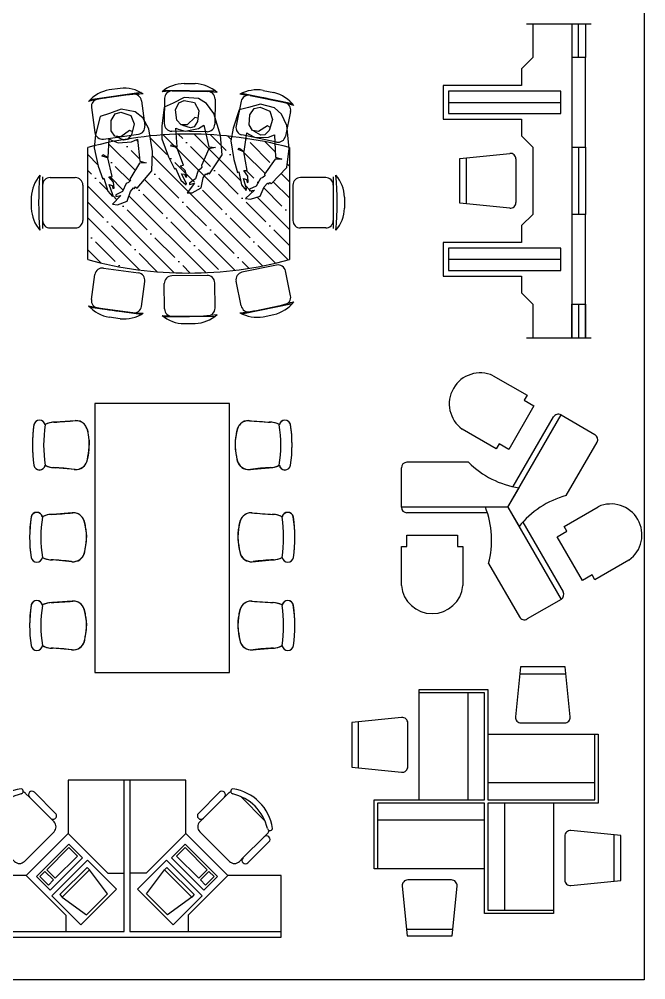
# Model space of a CAD drawing. Extents: x -42728 to 99010, y -18674 to 47645.
# Drawn here: x -11420 to -5828, y 22250 to 30819 of the extents above; entities that cross this region are included whole.
import ezdxf

# ---------------------------------------------------------------- set-up
doc = ezdxf.new("R2010")
doc.units = 0
doc.header["$LTSCALE"] = 100
doc.header["$MEASUREMENT"] = 0
doc.layers.get('0').update_dxf_attribs({"linetype": 'CONTINUOUS'})
for name, color, linetype in [('1', 1, 'CONTINUOUS'), ('FURN', 7, 'CONTINUOUS'), ('HATCH', 9, 'CONTINUOUS'), ('STAIR', 3, 'CONTINUOUS')]:
    doc.layers.add(name, color=color, linetype=linetype)

# ---------------------------------------------------------------- blocks, each defined once
blk = doc.blocks.new('02PMAN10')
at = {"color": 0, "linetype": 'ByBlock'}
for points in [[(4.49, 4.99), (12.31, 5.84), (12.84, 8.09), (12.98, 5.71), (18.54, 2.4), (19.07, 2.53), (19.73, 1.87), (20.13, 1.07), (22.91, -0.25), (24.1, -2.51), (24.63, -2.51), (24.36, -0.78), (27.41, -3.7), (27.59, -1.94), (26.31, 1.4), (22.91, 2.53), (21.58, 3.59), (21.85, 3.99), (21.32, 4.38), (21.72, 4.91), (15.62, 10.08), (8.87, 10.35), (0.93, 9.02), (-2.91, 6.9), (-5.03, 4.25), (-5.96, -0.65), (-4.5, -4.76), (-3.44, -8.07), (3.05, -9.66), (7.55, -10.19), (14.04, -8.73), (18.54, -7.14), (18.27, -6.75), (22.77, -5.42), (24.63, -3.7), (24.1, -3.57), (20.52, -4.89), (20.79, -3.83), (21.85, -3.57), (21.72, -3.17), (19.6, -3.43), (17.74, -5.02), (17.61, -3.83), (11.12, -5.42), (10.46, -7.41), (9.93, -7.14), (10.99, -5.29), (4.43, -4.86), (4.85, -4.08)], [(1.85, 3.17), (1.45, 2.24), (3.71, -0.78), (3.48, -2.88), (1.59, -4.23), (-1.98, -4.23), (-4.3, -2.78), (-4.9, -0.78), (-3.73, 2.74), (-0.8, 3.86), (3.03, 2.91), (4.66, 1.56), (4.88, 0.21), (3.7, -2.38)], [(5.47, 2.95), (4.49, 4.99)]]:
    blk.add_lwpolyline(points, dxfattribs=at)
at = {"color": 0, "linetype": 'ByBlock', "flags": 128}
blk.add_lwpolyline([(4.85, -4.08), (5.84, -1.76), (5.47, 2.95)], dxfattribs=at)
blk = doc.blocks.new('A$C3A103151')
at = {"layer": 'HATCH'}
h = blk.add_hatch(dxfattribs=at)
h.set_pattern_fill('ANSI35', color=256, scale=800, angle=90, style=0)
h.set_pattern_definition([(135, (18853.19, -41063.15), (-141.42136, -141.42136), []), (135, (18853.19, -40921.73), (-141.42136, -141.42136), [250, -50, 0, -50])])
h.paths.add_polyline_path([(770, 1060.3), (725.2, 1065), (799.3, 1142.4), (755.6, 1135.7), (755.6, 1149.1), (812.8, 1179.4), (846.4, 1250), (866.6, 1260.1), (883.5, 1276.9), (880.1, 1290.4), (964.2, 1431.6), (1024.8, 1435), (967.6, 1448.4), (946, 1647.2), (894.3, 1622.2), (774.5, 1612.8), (741.7, 1626.8, 0.003553), (693.8, 1617.1), (684.9, 1482), (637.8, 1509), (631.1, 1495.5), (681.5, 1478.7), (721.9, 1313.9), (691.6, 1310.5), (732, 1263.5), (738.7, 1209.6), (728.7, 1206.3), (721.9, 1233.2), (695, 1239.9), (728.7, 1149.1), (725.3, 1135.7), (681.5, 1182.7), (647.9, 1297.1), (637.8, 1290.4), (597.4, 1404.7), (560.4, 1569.5), (562.4, 1586.7, 0.004457), (503, 1571.2), (503, 571.2, 0.133001), (2303, 571.2), (2303, 1571.2, 0.000309), (2298.9, 1572.3), (2299.7, 1564), (2281.6, 1393.3), (2140.4, 1247.7), (2127.6, 1258.6), (2116.7, 1245.9), (2107, 1253.3), (2077.9, 1221.5), (2043.6, 1137.2), (1956.8, 1110.2), (1912.5, 1117.9), (1991.5, 1190.2), (1947.4, 1186.4), (1948.3, 1199.8), (2007.4, 1226.2), (2045.7, 1294.4), (2066.5, 1303.2), (2084.4, 1318.8), (2081.9, 1332.5), (2175.3, 1467.8), (2235.9, 1467.1), (2179.8, 1484.4), (2174.8, 1603.3, 0.019181), (1915.3, 1652.6), (1899.9, 1536.7), (1854.7, 1566.7), (1847.1, 1553.7), (1896.3, 1533.6), (1925.7, 1366.5), (1895.2, 1365.1), (1932.4, 1315.4), (1935.5, 1261.3), (1925.2, 1258.6), (1920.3, 1285.9), (1893.9, 1294.4), (1921.4, 1201.6), (1917.2, 1188.4), (1876.7, 1238.3), (1850.7, 1354.6), (1840.2, 1348.6), (1807.5, 1465.3), (1781.5, 1632.2), (1788.4, 1669.3, 0.053103), (1059, 1673.7), (1082, 1535.9), (1075.3, 1364.3), (944, 1209.6), (930.6, 1219.7), (920.5, 1206.3), (910.4, 1213), (883.5, 1179.4), (854.8, 1093)])
at = {"layer": 'FURN', "color": 2}
for p, q in [((1363.6, 2142.5), (1462.7, 2141)), ((980.6, 2061.1), (524.9, 1998.1)), ((793.3, 2098.6), (695.1, 2085)), ((1182.2, 2082.4), (1642.2, 2075.6)), ((1258.2, 2076.9), (1573.2, 2072.3)), ((2068.5, 2081), (2165.6, 2060.9)), ((905.8, 2046.4), (593.8, 2003.3)), ((982, 1988.8), (1012.8, 1765.9)), ((1189.7, 2010.4), (1186.4, 1785.5)), ((1639.7, 2003.8), (1636.4, 1778.8)), ((1872.9, 1984), (1827.4, 1763.7)), ((1879.1, 2056.1), (2329.6, 1963)), ((1952.7, 2036.5), (2261.2, 1972.7)), ((536.2, 1927.1), (567, 1704.3)), ((2313.6, 1892.9), (2268, 1672.6)), ((1567.9, 1712.3), (1252.9, 1717)), ((643.1, 1646.6), (955.2, 1689.8)), ((2188.3, 1620.1), (1879.8, 1683.9)), ((100, 1308.5), (100, 848.5)), ((167.5, 1303.5), (392.5, 1303.5)), ((2627.1, 1303.5), (2402.1, 1303.5)), ((2694.6, 1308.5), (2694.6, 848.5)), ((460, 1236), (460, 921)), ((2334.6, 1236), (2334.6, 921)), ((0, 1128), (0, 1028.9)), ((2794.6, 1128), (2794.6, 1028.9)), ((167.5, 853.5), (392.5, 853.5)), ((2627.1, 853.5), (2402.1, 853.5)), ((2188.3, 522.3), (1879.8, 458.5)), ((536.2, 215.3), (567, 438.2)), ((643.1, 495.8), (955.2, 452.7)), ((1567.9, 430.1), (1252.9, 425.5)), ((2313.6, 249.5), (2268, 469.9)), ((982, 153.7), (1012.8, 376.5)), ((1189.7, 132), (1186.4, 357)), ((1639.7, 138.7), (1636.4, 363.7)), ((1872.9, 158.4), (1827.4, 378.8)), ((1879.1, 86.3), (2329.6, 179.5)), ((980.6, 81.3), (524.9, 144.3)), ((905.8, 96), (593.8, 139.2)), ((1952.7, 106), (2261.2, 169.8)), ((793.3, 43.9), (695.1, 57.5)), ((1182.2, 60), (1642.2, 66.8)), ((1258.2, 65.5), (1573.2, 70.2)), ((1363.6, 0), (1462.7, 1.5)), ((2068.5, 61.4), (2165.6, 81.5))]:
    blk.add_line(p, q, dxfattribs=at)
for centre, radius, start, end in [((1368.6, 1826.9), 315.6, 90.91825, 129.87966), ((747.9, 1773.8), 315.6, 99.639, 138.60041), ((826.9, 1784.8), 315.6, 57.14732, 96.10873), ((1372.1, -635.8), 2712.7, 83.95542, 94.35081), ((1257.2, 2009.4), 67.5, 89.15311, 179.15311), ((1448.3, 1825.7), 315.6, 48.42657, 87.38797), ((1572.2, 2004.8), 67.5, 359.15311, 89.15311), ((2014.1, 1770.1), 315.6, 80.08231, 119.04372), ((2092.2, 1754), 315.6, 37.59063, 76.55203), ((1124.7, -659.9), 2712.7, 92.67617, 103.07156), ((603.1, 1936.4), 67.5, 97.87387, 187.87387), ((915.1, 1979.5), 67.5, 7.87387, 97.87387), ((1554.5, -649.3), 2712.7, 73.11948, 83.51487), ((1939, 1970.4), 67.5, 78.31717, 168.31717), ((2247.5, 1906.6), 67.5, 348.31717, 78.31717), ((945.9, 1756.7), 67.5, 277.87387, 7.87387), ((1253.9, 1784.5), 67.5, 179.15311, 269.15311), ((1568.9, 1779.8), 67.5, 269.15311, 359.15311), ((1893.5, 1750), 67.5, 168.31717, 258.31717), ((633.9, 1713.5), 67.5, 187.87387, 277.87387), ((2201.9, 1686.2), 67.5, 258.31717, 348.31717), ((315.4, 1118.3), 315.6, 139.27346, 178.23486), ((2777.8, 1078.5), 2712.7, 174.8023, 185.1977), ((167.5, 1236), 67.5, 90, 180), ((392.5, 1236), 67.5, 0, 90), ((2402.1, 1236), 67.5, 90, 180), ((2627.1, 1236), 67.5, 360, 90), ((2479.2, 1118.3), 315.6, 1.76514, 40.72654), ((16.8, 1078.5), 2712.7, 354.8023, 5.1977), ((315.4, 1038.6), 315.6, 181.76514, 220.72654), ((2479.2, 1038.6), 315.6, 319.27346, 358.23486), ((167.5, 921), 67.5, 180, 270), ((392.5, 921), 67.5, 270, 0), ((2402.1, 921), 67.5, 180, 270), ((2627.1, 921), 67.5, 270, 360), ((2201.9, 456.2), 67.5, 11.68283, 101.68283), ((633.9, 428.9), 67.5, 82.12613, 172.12613), ((945.9, 385.8), 67.5, 352.12613, 82.12613), ((1568.9, 362.7), 67.5, 0.84689, 90.84689), ((1893.5, 392.4), 67.5, 101.68283, 191.68283), ((1253.9, 358), 67.5, 90.84689, 180.84689), ((603.1, 206.1), 67.5, 172.12613, 262.12613), ((1554.5, 2791.8), 2712.7, 276.48513, 286.88052), ((2092.2, 388.4), 315.6, 283.44797, 322.40937), ((2247.5, 235.9), 67.5, 281.68283, 11.68283), ((747.9, 368.6), 315.6, 221.39959, 260.361), ((1124.7, 2802.3), 2712.7, 256.92844, 267.32383), ((826.9, 357.7), 315.6, 263.89127, 302.85268), ((915.1, 162.9), 67.5, 262.12613, 352.12613), ((1257.2, 133), 67.5, 180.84689, 270.84689), ((1572.2, 137.7), 67.5, 270.84689, 0.84689), ((2014.1, 372.3), 315.6, 240.95628, 279.91769), ((1939, 172.1), 67.5, 191.68283, 281.68283), ((1372.1, 2778.3), 2712.7, 265.64919, 276.04458), ((1368.6, 315.5), 315.6, 230.12034, 269.08175), ((1448.3, 316.7), 315.6, 272.61203, 311.57343)]:
    blk.add_arc(centre, radius, start, end, dxfattribs=at)
at = {"layer": 'STAIR'}
for p, q in [((503, 571.2), (503, 1571.2)), ((2303, 1571.2), (2303, 571.2))]:
    blk.add_line(p, q, dxfattribs=at)
for centre, start, end in [((1403, -1752.3), 74.84809, 105.15191), ((1403, 3894.8), 254.84809, 285.15191)]:
    blk.add_arc(centre, 3443.3, start, end, dxfattribs=at)
at = {"layer": 'FURN', "color": 9, "xscale": 25.4, "yscale": 25.4, "zscale": 25.4}
for p, rotation in [((1399.5, 1869.6), 277.0269789406996), ((2052.5, 1806.3), 266.1910386488889), ((819.3, 1761.2), 270)]:
    blk.add_blockref('02PMAN10', p, dxfattribs=dict(at, rotation=rotation))
blk = doc.blocks.new('A$C66503CF7')
for p, q in [((1770.2, 2400), (570.2, 2400)), ((570.2, 2400), (570.2, 0)), ((1770.2, 0), (1770.2, 2400)), ((570.2, 0), (1770.2, 0))]:
    blk.add_line(p, q)
at = {"linetype": 'ByBlock'}
for p, q in [((392.5, 2247.4), (214.6, 2234.6)), ((1948, 2247.4), (2125.8, 2234.6)), ((392.5, 1812.4), (214.6, 1828.2)), ((1948, 1812.4), (2125.8, 1828.2)), ((367.9, 1424.7), (190, 1411.8)), ((1972.6, 1424.7), (2150.4, 1411.8)), ((367.9, 989.7), (190, 1005.4)), ((1972.6, 989.7), (2150.4, 1005.4)), ((367.9, 637.4), (190, 624.5)), ((1972.6, 637.4), (2150.4, 624.5)), ((367.9, 202.4), (190, 218.2)), ((1972.6, 202.4), (2150.4, 218.2))]:
    blk.add_line(p, q, dxfattribs=at)
for centre, radius, start, end in [((74.9, 2201.7), 50.8, 8.45547, 171.54453), ((214.6, 2031.4), 203.2, 90, 116.38199), ((401.3, 2146.2), 101.6, 16.10866, 95), ((1939.1, 2146.2), 101.6, 85, 163.89134), ((2125.8, 2031.4), 203.2, 63.61801, 90), ((2265.6, 2201.7), 50.8, 8.45547, 171.54453), ((1230.6, 2029.9), 1219.2, 171.54453, 188.45547), ((1331.1, 2029.9), 1219.2, 171.54453, 188.45547), ((-1.3, 2029.9), 520.7, 343.89134, 16.10866), ((2341.8, 2029.9), 520.7, 163.89134, 196.10866), ((1009.4, 2029.9), 1219.2, 351.54453, 8.45547), ((1109.9, 2029.9), 1219.2, 351.54453, 8.45547), ((401.3, 1913.7), 101.6, 265, 343.89134), ((1939.1, 1913.7), 101.6, 196.10866, 275), ((74.9, 1858.1), 50.8, 188.45547, 351.54453), ((214.6, 2031.4), 203.2, 243.78779, 270), ((2125.8, 2031.4), 203.2, 270, 296.21221), ((2265.6, 1858.1), 50.8, 188.45547, 351.54453), ((1206, 1207.2), 1219.2, 171.54453, 188.45547), ((50.3, 1379), 50.8, 8.45547, 171.54453), ((1306.5, 1207.2), 1219.2, 171.54453, 188.45547), ((190, 1208.6), 203.2, 90, 116.38199), ((376.7, 1323.4), 101.6, 16.10866, 95), ((1963.7, 1323.4), 101.6, 85, 163.89134), ((2150.4, 1208.6), 203.2, 63.61801, 90), ((2290.2, 1379), 50.8, 8.45547, 171.54453), ((1034, 1207.2), 1219.2, 351.54453, 8.45547), ((1134.5, 1207.2), 1219.2, 351.54453, 8.45547), ((-25.9, 1207.2), 520.7, 343.89134, 16.10866), ((2366.4, 1207.2), 520.7, 163.89134, 196.10866), ((376.7, 1090.9), 101.6, 265, 343.89134), ((1963.7, 1090.9), 101.6, 196.10866, 275), ((50.3, 1035.4), 50.8, 188.45547, 351.54453), ((190, 1208.6), 203.2, 243.78779, 270), ((2150.4, 1208.6), 203.2, 270, 296.21221), ((2290.2, 1035.4), 50.8, 188.45547, 351.54453), ((50.3, 591.7), 50.8, 8.45547, 171.54453), ((190, 421.3), 203.2, 90, 116.38199), ((376.7, 536.2), 101.6, 16.10866, 95), ((1963.7, 536.2), 101.6, 85, 163.89134), ((2150.4, 421.3), 203.2, 63.61801, 90), ((2290.2, 591.7), 50.8, 8.45547, 171.54453), ((1206, 419.9), 1219.2, 171.54453, 188.45547), ((1306.5, 419.9), 1219.2, 171.54453, 188.45547), ((-25.9, 419.9), 520.7, 343.89134, 16.10866), ((2366.4, 419.9), 520.7, 163.89134, 196.10866), ((1034, 419.9), 1219.2, 351.54453, 8.45547), ((1134.5, 419.9), 1219.2, 351.54453, 8.45547), ((376.7, 303.6), 101.6, 265, 343.89134), ((1963.7, 303.6), 101.6, 196.10866, 275), ((50.3, 248.1), 50.8, 188.45547, 351.54453), ((190, 421.3), 203.2, 243.78779, 270), ((2150.4, 421.3), 203.2, 270, 296.21221), ((2290.2, 248.1), 50.8, 188.45547, 351.54453)]:
    blk.add_arc(centre, radius, start, end, dxfattribs=at)
for centre, radius, start, end in [((74.9, 2201.7), 50.8, 13.2494, 166.79752), ((216.4, 2024.5), 210.1, 93.28049, 115.98877), ((-238.4, 9958.6), 7737, 273.28049, 274.70838), ((404.4, 2154.3), 93.8, 43.30624, 94.70838), ((1936, 2154.3), 93.8, 85.29162, 136.69376), ((2578.8, 9958.6), 7737, 265.29162, 266.71951), ((2124.1, 2024.5), 210.1, 64.01123, 86.71951), ((2265.6, 2201.7), 50.8, 13.20248, 166.7506), ((1222.7, 2029.4), 1211.3, 171.26523, 188.47199), ((370.2, 2122), 140.8, 0.43052, 43.30624), ((1970.3, 2122), 140.8, 136.69376, 179.56948), ((1117.8, 2029.4), 1211.3, 351.52801, 8.73477), ((204.9, 2045), 315.8, 354.0253, 14.31206), ((2135.5, 2045), 315.8, 165.68794, 185.9747), ((-928.7, 2163.6), 1455.7, 349.56971, 354.0253), ((3269.2, 2163.6), 1455.7, 185.9747, 190.43029), ((397.5, 1919.5), 107.2, 262.64267, 349.56971), ((1942.9, 1919.5), 107.2, 190.43029, 277.35733), ((74.9, 1858.4), 50.8, 188.47199, 351.21683), ((210, 2001.3), 172.9, 240.58669, 267.67306), ((119.1, -237.2), 2067.4, 82.64267, 87.67306), ((2221.4, -237.2), 2067.4, 92.32694, 97.35733), ((2130.4, 2001.3), 172.9, 272.32694, 299.41331), ((2265.6, 1858.4), 50.8, 188.78317, 351.52801), ((1198.1, 1206.6), 1211.3, 171.26523, 188.47199), ((50.3, 1379), 50.8, 13.2494, 166.79752), ((191.8, 1201.7), 210.1, 93.28049, 115.98877), ((-263, 9135.8), 7737, 273.28049, 274.70838), ((379.8, 1331.5), 93.8, 43.30624, 94.70838), ((345.6, 1299.2), 140.8, 0.43052, 43.30624), ((1994.9, 1299.2), 140.8, 136.69376, 179.56948), ((1960.6, 1331.5), 93.8, 85.29162, 136.69376), ((2603.4, 9135.8), 7737, 265.29162, 266.71951), ((2148.6, 1201.7), 210.1, 64.01123, 86.71951), ((2290.2, 1379), 50.8, 13.20248, 166.7506), ((1142.4, 1206.6), 1211.3, 351.52801, 8.73477), ((180.4, 1222.2), 315.8, 354.0253, 14.31206), ((2160.1, 1222.2), 315.8, 165.68794, 185.9747), ((-953.3, 1340.8), 1455.7, 349.56971, 354.0253), ((3293.8, 1340.8), 1455.7, 185.9747, 190.43029), ((373, 1096.7), 107.2, 262.64267, 349.56971), ((1967.5, 1096.7), 107.2, 190.43029, 277.35733), ((50.3, 1035.7), 50.8, 188.47199, 351.21683), ((185.4, 1178.5), 172.9, 240.58669, 267.67306), ((94.5, -1060), 2067.4, 82.64267, 87.67306), ((2246, -1060), 2067.4, 92.32694, 97.35733), ((2155, 1178.5), 172.9, 272.32694, 299.41331), ((2290.2, 1035.7), 50.8, 188.78317, 351.52801), ((1198.1, 419.4), 1211.3, 171.26523, 188.47199), ((50.3, 591.7), 50.8, 13.2494, 166.79752), ((191.8, 414.5), 210.1, 93.28049, 115.98877), ((-263, 8348.5), 7737, 273.28049, 274.70838), ((379.8, 544.2), 93.8, 43.30624, 94.70838), ((345.6, 511.9), 140.8, 0.43052, 43.30624), ((1994.9, 511.9), 140.8, 136.69376, 179.56948), ((1960.6, 544.2), 93.8, 85.29162, 136.69376), ((2603.4, 8348.5), 7737, 265.29162, 266.71951), ((2148.6, 414.5), 210.1, 64.01123, 86.71951), ((2290.2, 591.7), 50.8, 13.20248, 166.7506), ((1142.4, 419.4), 1211.3, 351.52801, 8.73477), ((180.4, 434.9), 315.8, 354.0253, 14.31206), ((2160.1, 434.9), 315.8, 165.68794, 185.9747), ((-953.3, 553.6), 1455.7, 349.56971, 354.0253), ((3293.8, 553.6), 1455.7, 185.9747, 190.43029), ((373, 309.4), 107.2, 262.64267, 349.56971), ((1967.5, 309.4), 107.2, 190.43029, 277.35733), ((50.3, 248.4), 50.8, 188.47199, 351.21683), ((185.4, 391.2), 172.9, 240.58669, 267.67306), ((94.5, -1847.3), 2067.4, 82.64267, 87.67306), ((2246, -1847.3), 2067.4, 92.32694, 97.35733), ((2155, 391.2), 172.9, 272.32694, 299.41331), ((2290.2, 248.4), 50.8, 188.78317, 351.52801)]:
    blk.add_arc(centre, radius, start, end)
blk = doc.blocks.new('A$C16B57D3B')
for p, q in [((0, 745.8), (0, 1322.6)), ((2800, 745.8), (2800, 1322.6)), ((0, 1270), (300, 1270)), ((300, 1210), (0, 1210)), ((1100, 1270), (300, 1270)), ((300, 1270), (300, 1150)), ((1100, 1270), (1700, 1270)), ((1100, 1150), (1100, 1270)), ((1100, 1210), (1700, 1210)), ((2500, 1270), (1700, 1270)), ((1700, 1270), (1700, 1150)), ((2500, 1270), (2800, 1270)), ((2800, 1270), (2500, 1270)), ((2500, 1150), (2500, 1270)), ((2500, 1210), (2800, 1210)), ((0, 1150), (300, 1150)), ((300, 1150), (1100, 1150)), ((1100, 1150), (1700, 1150)), ((1700, 1150), (2500, 1150)), ((2500, 1150), (2800, 1150)), ((2800, 1150), (2500, 1150)), ((800, 1050), (600, 1050)), ((600, 1050), (600, 50)), ((700, 50), (700, 1050)), ((800, 50), (800, 1050)), ((2000, 1050), (2000, 50)), ((2200, 1050), (2000, 1050)), ((2100, 50), (2100, 1050)), ((2200, 50), (2200, 1050)), ((0, 800), (300, 800)), ((300, 800), (400, 700)), ((1000, 700), (1100, 800)), ((1100, 800), (1700, 800)), ((1700, 800), (1800, 700)), ((2400, 700), (2500, 800)), ((2500, 800), (2800, 800)), ((400, 700), (550, 700)), ((550, 700), (550, 0)), ((850, 700), (1000, 700)), ((850, 0), (850, 700)), ((1800, 700), (1950, 700)), ((1950, 700), (1950, 0)), ((2250, 700), (2400, 700)), ((2250, 0), (2250, 700)), ((1205.2, 650), (1594.8, 650)), ((1200, 150), (1155.5, 595)), ((1644.5, 595), (1600, 150)), ((1606, 210), (1194, 210)), ((1600, 150), (1200, 150)), ((550, 0), (850, 0)), ((600, 50), (800, 50)), ((1950, 0), (2250, 0)), ((2000, 50), (2200, 50))]:
    blk.add_line(p, q)
for centre, start, end in [((1205.2, 600), 90, 185.71059), ((1594.8, 600), 354.28941, 90)]:
    blk.add_arc(centre, 50, start, end)
blk = doc.blocks.new('A$C775759E9')
for p, q in [((818.8, 2175.4), (1121.9, 2000.4)), ((1121.9, 2000.4), (1096.9, 1957.1)), ((1183.5, 1907.1), (958.5, 1517.4)), ((1096.9, 1957.1), (1183.5, 1907.1)), ((950, 1002.7), (1425, 1825.4)), ((997.8, 1185.5), (1356.7, 1807.1)), ((1425, 1825.4), (1728.1, 1650.4)), ((846.9, 1524.1), (543.8, 1699.1)), ((871.9, 1567.4), (846.9, 1524.1)), ((958.5, 1517.4), (871.9, 1567.4)), ((1471.2, 1105.5), (1746.4, 1582.1)), ((600.4, 1402.7), (50, 1402.7)), ((0, 1002.7), (0, 1352.7)), ((950, 1002.7), (1050, 1175.9)), ((950, 1002.7), (0, 1002.7)), ((767.8, 952.7), (50, 952.7)), ((950, 1002.7), (750, 1002.7)), ((950, 1002.7), (1050, 829.5)), ((950, 1002.7), (1425, 180)), ((1453.1, 831.3), (1756.2, 1006.3)), ((1084.4, 869.9), (1443.3, 248.3)), ((1391.5, 738), (1478.1, 788)), ((1478.1, 788), (1453.1, 831.3)), ((50, 752.7), (500, 752.7)), ((50, 652.7), (50, 752.7)), ((500, 752.7), (500, 652.7)), ((1616.5, 348.3), (1391.5, 738)), ((0, 652.7), (50, 652.7)), ((0, 302.7), (0, 652.7)), ((500, 652.7), (550, 652.7)), ((550, 652.7), (550, 302.7)), ((2031.2, 530), (1728.1, 355)), ((778.4, 500), (1053.6, 23.3)), ((1703.1, 398.3), (1616.5, 348.3)), ((1728.1, 355), (1703.1, 398.3)), ((1425, 180), (1121.9, 5))]:
    blk.add_line(p, q)
for centre, radius, start, end in [((704, 1924.2), 276.3, 65.45262, 234.54738), ((1400, 1782.1), 50, 60, 150), ((1703.1, 1607.1), 50, 330, 60), ((50, 1352.7), 50, 90, 180), ((1169.7, 1972.1), 805.1, 225.00788, 261.45243), ((1679.7, 327.8), 805.1, 105.00788, 141.45243), ((1871, 755), 276.2, 305.45262, 114.54738), ((50, 1002.7), 50, 180, 270), ((0.7, 708.3), 805.1, 345.00788, 21.45243), ((275, 329), 276.2, 185.45262, 354.54738), ((1400, 223.3), 50, 300, 30), ((1096.9, 48.3), 50, 210, 300)]:
    blk.add_arc(centre, radius, start, end)
blk = doc.blocks.new('A$C71B11555')
for p, q in [((1505, 2400), (1460.5, 1955)), ((1905, 2400), (1505, 2400)), ((1949.5, 1955), (1905, 2400)), ((1499, 2340), (1911, 2340)), ((600, 2200), (1215, 2200)), ((600, 1215), (600, 2200)), ((1185, 2170), (600, 2170)), ((1035, 2170), (1035, 1215)), ((1185, 1215), (1185, 2170)), ((1215, 2200), (1215, 1215)), ((445, 1949.5), (0, 1905)), ((0, 1905), (0, 1505)), ((60, 1499), (60, 1911)), ((500, 1510.2), (500, 1899.8)), ((1510.2, 1900), (1899.8, 1900)), ((1215, 1800), (2200, 1800)), ((2170, 1215), (2170, 1800)), ((2200, 1800), (2200, 1185)), ((0, 1505), (445, 1460.5)), ((2170, 1365), (1215, 1365)), ((200, 600), (200, 1215)), ((200, 1215), (1185, 1215)), ((1215, 1215), (2170, 1215)), ((230, 1185), (230, 600)), ((1185, 1185), (230, 1185)), ((1185, 200), (1185, 1185)), ((2200, 1185), (1215, 1185)), ((1215, 1185), (1215, 230)), ((1365, 230), (1365, 1185)), ((1800, 1185), (1800, 200)), ((230, 1035), (1185, 1035)), ((1900, 889.8), (1900, 500.2)), ((2400, 895), (1955, 939.5)), ((2340, 901), (2340, 489)), ((2400, 495), (2400, 895)), ((1185, 600), (200, 600)), ((450.5, 445), (495, 0)), ((889.8, 500), (500.2, 500)), ((895, 0), (939.5, 445)), ((1955, 450.5), (2400, 495)), ((1800, 200), (1185, 200)), ((1215, 230), (1800, 230)), ((489, 60), (901, 60)), ((495, 0), (895, 0))]:
    blk.add_line(p, q)
for centre, start, end in [((450, 1899.8), 0, 95.71059), ((1510.2, 1950), 174.28941, 270), ((1899.8, 1950), 270, 5.71059), ((450, 1510.2), 264.28941, 360), ((1950, 889.8), 84.28941, 180), ((500.2, 450), 90, 185.71059), ((889.8, 450), 354.28941, 90), ((1950, 500.2), 180, 275.71059)]:
    blk.add_arc(centre, 50, start, end)
blk = doc.blocks.new('A$C2F533E59')
for p, q in [((850, 1400), (850, 925)), ((1900, 1400), (850, 1400)), ((1350, 50), (1350, 1400)), ((1400, 1400), (1400, 50)), ((1900, 925), (1900, 1400)), ((737.3, 1104.7), (549.4, 1292.5)), ((2012.7, 1104.7), (2200.6, 1292.5)), ((362.6, 1256.6), (143.4, 1037.4)), ((505.2, 1248.3), (473.9, 1279.6)), ((693.1, 1060.5), (505.2, 1248.3)), ((2056.9, 1060.5), (2244.8, 1248.3)), ((2244.8, 1248.3), (2276.1, 1279.6)), ((2387.4, 1256.6), (2606.6, 1037.4)), ((724.4, 1029.2), (693.1, 1060.5)), ((2025.6, 1029.2), (2056.9, 1060.5)), ((120.4, 926.1), (151.7, 894.8)), ((151.7, 894.8), (339.5, 706.9)), ((459.2, 675.6), (724.4, 940.8)), ((850, 925), (475, 550)), ((850, 925), (1203.6, 571.4)), ((1900, 925), (1546.4, 571.4)), ((2275, 550), (1900, 925)), ((2290.8, 675.6), (2025.6, 940.8)), ((2598.3, 894.8), (2410.5, 706.9)), ((2629.6, 926.1), (2598.3, 894.8)), ((107.5, 850.6), (295.3, 662.7)), ((856.7, 830.3), (567.4, 541)), ((856.7, 799.9), (658.8, 601.9)), ((978.6, 708.5), (856.7, 830.3)), ((932.9, 723.7), (856.7, 799.9)), ((1771.4, 708.5), (1893.3, 830.3)), ((1817.1, 723.7), (1893.3, 799.9)), ((1893.3, 830.3), (2182.6, 541)), ((1893.3, 799.9), (2091.2, 601.9)), ((2642.5, 850.6), (2454.7, 662.7)), ((339.5, 706.9), (370.8, 675.6)), ((689.2, 419.1), (978.6, 708.5)), ((1023.3, 687.6), (703.5, 367.7)), ((734.9, 525.7), (932.9, 723.7)), ((1282.2, 428.6), (1023.3, 687.6)), ((1467.8, 428.6), (1726.7, 687.6)), ((1726.7, 687.6), (2046.5, 367.7)), ((2060.8, 419.1), (1771.4, 708.5)), ((2015.1, 525.7), (1817.1, 723.7)), ((2410.5, 706.9), (2379.2, 675.6)), ((658.8, 601.9), (734.9, 525.7)), ((1018.6, 622.8), (775.6, 379.8)), ((1040.2, 601.3), (797.1, 358.2)), ((1040.2, 601.3), (1018.6, 622.8)), ((1200.3, 386.3), (1040.2, 601.3)), ((1549.7, 386.3), (1709.8, 601.3)), ((1709.8, 601.3), (1731.3, 622.8)), ((1709.8, 601.3), (1952.9, 358.2)), ((1731.3, 622.8), (1974.4, 379.8)), ((2091.2, 601.9), (2015.1, 525.7)), ((0, 550), (0, 0)), ((475, 550), (0, 550)), ((475, 550), (828.6, 196.4)), ((567.4, 541), (689.2, 419.1)), ((643.5, 586.7), (597.8, 541)), ((597.8, 541), (674, 464.8)), ((719.7, 510.5), (643.5, 586.7)), ((1203.6, 571.4), (1350, 571.4)), ((1546.4, 571.4), (1400, 571.4)), ((2275, 550), (1921.4, 196.4)), ((2030.3, 510.5), (2106.5, 586.7)), ((2182.6, 541), (2060.8, 419.1)), ((2152.2, 541), (2076, 464.8)), ((2106.5, 586.7), (2152.2, 541)), ((2750, 550), (2275, 550)), ((2750, 0), (2750, 550)), ((674, 464.8), (719.7, 510.5)), ((962.4, 108.8), (1282.2, 428.6)), ((1787.6, 108.8), (1467.8, 428.6)), ((2076, 464.8), (2030.3, 510.5)), ((703.5, 367.7), (962.4, 108.8)), ((775.6, 379.8), (797.1, 358.2)), ((797.1, 358.2), (1013, 199)), ((1013, 199), (1200.3, 386.3)), ((1737, 199), (1549.7, 386.3)), ((1952.9, 358.2), (1737, 199)), ((2046.5, 367.7), (1787.6, 108.8)), ((1974.4, 379.8), (1952.9, 358.2)), ((828.6, 196.4), (828.6, 50)), ((1921.4, 196.4), (1921.4, 50)), ((0, 50), (1350, 50)), ((0, 0), (2750, 0)), ((1400, 50), (2750, 50))]:
    blk.add_line(p, q)
for centre, radius, start, end in [((488.7, 911.3), 416.7, 98.1301, 171.8699), ((426.4, 1301.2), 22.9, 344.40397, 81.69006), ((426.4, 1301.2), 22.9, 282.97259, 344.40397), ((429.7, 1235.4), 62.5, 45, 72.58444), ((527.3, 1270.4), 31.2, 45, 225), ((2222.7, 1270.4), 31.2, 315, 135), ((2320.3, 1235.4), 62.5, 107.41556, 135), ((2323.6, 1301.2), 22.9, 98.30994, 195.59603), ((2323.6, 1301.2), 22.9, 195.59603, 257.02741), ((2261.3, 911.3), 416.7, 8.1301, 81.8699), ((522.2, 877.8), 411.2, 102.72884, 167.27116), ((2227.8, 877.8), 411.2, 12.72884, 77.27116), ((715.2, 1082.6), 31.2, 225, 45), ((680.2, 985), 62.5, 315, 45), ((2034.8, 1082.6), 31.2, 135, 315), ((2069.8, 985), 62.5, 135, 225), ((98.8, 973.6), 22.9, 188.30994, 285.59603), ((98.8, 973.6), 22.9, 285.59603, 347.02741), ((164.6, 970.3), 62.5, 197.41556, 225), ((2651.2, 973.6), 22.9, 192.97259, 254.40397), ((2585.4, 970.3), 62.5, 315, 342.58444), ((2651.2, 973.6), 22.9, 254.40397, 351.69006), ((129.6, 872.7), 31.3, 45, 225), ((2620.4, 872.7), 31.3, 315, 135), ((317.4, 684.8), 31.2, 225, 45), ((2432.6, 684.8), 31.2, 135, 315), ((415, 719.8), 62.5, 225, 315), ((2335, 719.8), 62.5, 225, 315)]:
    blk.add_arc(centre, radius, start, end)

msp = doc.modelspace()

# ---------------------------------------------------------------- linework, layer by layer
for p, q in [((-5844.09815, 42274.10893), (-5844.09815, 22249.50287)), ((-5844.09815, 22249.50287), (-42727.95518, 22249.50287))]:
    msp.add_line(p, q)

# ---------------------------------------------------------------- block references
at = {"rotation": 270}
msp.add_blockref('A$C16B57D3B', (-7637.59886, 30777.63484), dxfattribs=at)
for name, p in [('A$C775759E9', (-8009.73263, 25463.37985)), ('A$C66503CF7', (-11314.07392, 24990.03124)), ('A$C71B11555', (-8452.17687, 22640.51111)), ('A$C2F533E59', (-11833.49626, 22629.61291))]:
    msp.add_blockref(name, p)
at = {"layer": '1'}
msp.add_blockref('A$C3A103151', (-11311.9655, 28103.26358), dxfattribs=at)

doc.saveas('drawing.dxf')
